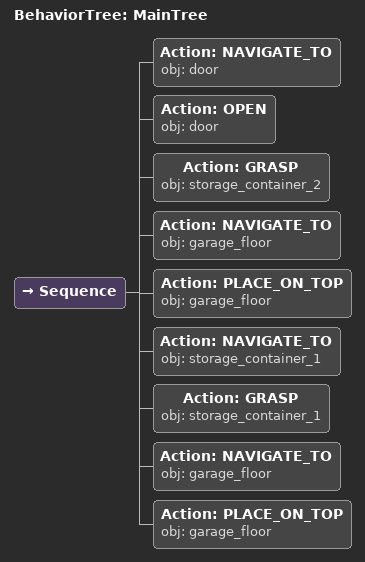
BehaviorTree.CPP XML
<root main_tree_to_execute="MainTree">
  <BehaviorTree ID="MainTree">
    <Sequence>
      <!-- Navigate to door -->
      <Action ID="NAVIGATE_TO" obj="door" />
      <!-- Open door -->
      <Action ID="OPEN" obj="door" />
      <!-- Grasp storage_container_2 -->
      <Action ID="GRASP" obj="storage_container_2" />
      <!-- Navigate to garage_floor -->
      <Action ID="NAVIGATE_TO" obj="garage_floor" />
      <!-- Place on garage_floor -->
      <Action ID="PLACE_ON_TOP" obj="garage_floor" />
      <!-- Navigate to storage_container_1 -->
      <Action ID="NAVIGATE_TO" obj="storage_container_1" />
      <!-- Grasp storage_container_1 -->
      <Action ID="GRASP" obj="storage_container_1" />
      <!-- Navigate to garage_floor -->
      <Action ID="NAVIGATE_TO" obj="garage_floor" />
      <!-- Place on garage_floor -->
      <Action ID="PLACE_ON_TOP" obj="garage_floor" />
    </Sequence>
  </BehaviorTree>
</root>
